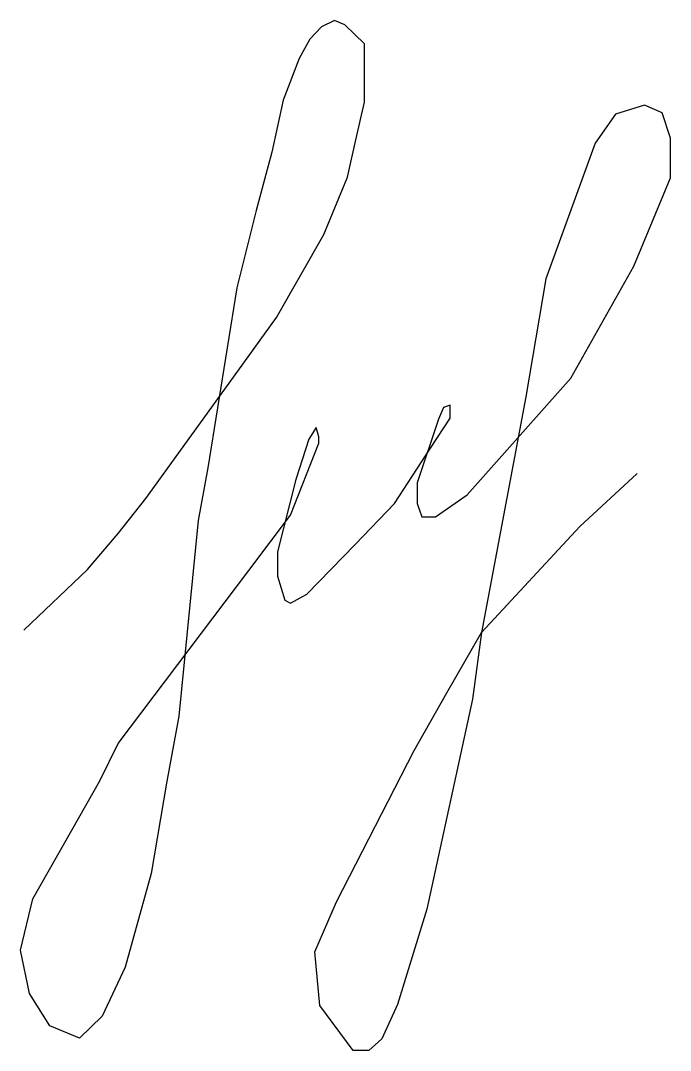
# Model space of a CAD drawing. Header units: millimetres. Extents: x 2168 to 2325, y 2674 to 2923.
import ezdxf

# ---------------------------------------------------------------- set-up
doc = ezdxf.new("R2010")
doc.units = ezdxf.units.MM

msp = doc.modelspace()

# ---------------------------------------------------------------- linework, layer by layer
msp.add_lwpolyline([(2169.15, 2775.51), (2184.56, 2790.21), (2191.9, 2798.9), (2198.63, 2807.29), (2220.77, 2838.04), (2230.09, 2850.98), (2241.52, 2871.07), (2247.22, 2884.88), (2249.29, 2893.92), (2251.36, 2902.95), (2251.36, 2911.37), (2251.36, 2917.06), (2246.62, 2921.67), (2244.1, 2922.68), (2241, 2921.21), (2238.2, 2918.16), (2235.58, 2913.55), (2231.69, 2903.47), (2229.02, 2890.93), (2225.25, 2876.81), (2220.54, 2858.16), (2213.52, 2814.71), (2211.24, 2802.01), (2206.58, 2754.8), (2203.59, 2738.61), (2199.9, 2716.78), (2193.59, 2694.15), (2188.08, 2682.35), (2182.56, 2677.04), (2175.47, 2679.99), (2170.55, 2687.86), (2168.38, 2698.29), (2171.34, 2710.68), (2179.02, 2724.26), (2187.46, 2739.17), (2191.92, 2748.15), (2223.47, 2789.91), (2233.53, 2803.33), (2240.35, 2820.71), (2240.35, 2822.23), (2239.67, 2824.49), (2237.92, 2821.63), (2234.82, 2811.87), (2230.34, 2794.43), (2230.34, 2788.54), (2232.13, 2782.76), (2233.48, 2782.05), (2237.42, 2784.19), (2249.08, 2796.25), (2258.6, 2806.09), (2267.28, 2819.44), (2272.01, 2826.7), (2272.01, 2829.82), (2270.38, 2829.27), (2269.22, 2826.47), (2264.02, 2811.07), (2264.02, 2806.14), (2265.2, 2802.86), (2268.49, 2802.86), (2276.1, 2808.19), (2301.12, 2836.37), (2316.34, 2863.41), (2325.16, 2884.73), (2325.16, 2894.32), (2323.14, 2900.45), (2318.9, 2902.25), (2311.92, 2900.13), (2306.97, 2893.08), (2295.07, 2860.31), (2290.3, 2831.86), (2279.61, 2775.01), (2277.42, 2758.86), (2266.38, 2708.16), (2259.28, 2685.16), (2255.57, 2676.88), (2252.41, 2674.1), (2248.63, 2674.1), (2240.58, 2684.97), (2239.4, 2697.85), (2244.6, 2709.93), (2263.35, 2746.49), (2271.2, 2760.38), (2279.61, 2775.01), (2303.34, 2800.58), (2317.13, 2813.37)])

doc.saveas('drawing.dxf')
